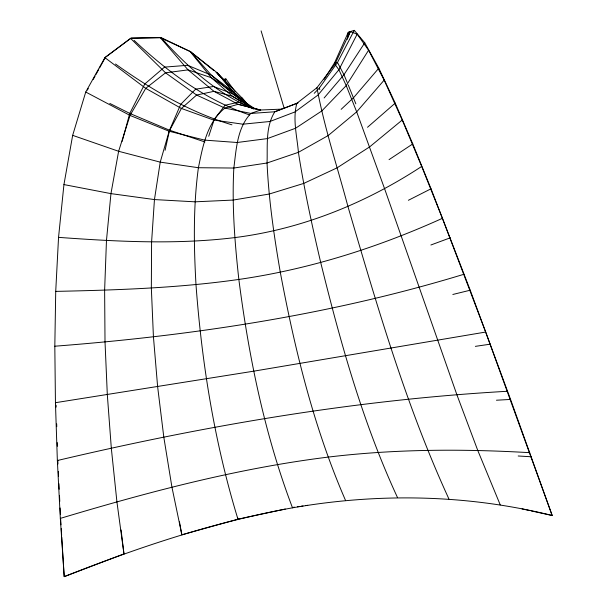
<?xml version="1.0" encoding="UTF-8"?>
<svg xmlns="http://www.w3.org/2000/svg" width="607" height="607" viewBox="0 0 607 607"><rect width="100%" height="100%" fill="white"/><g stroke="black" fill="none" stroke-linecap="round" stroke-linejoin="round"><path stroke-width="0.91" d="M324.13 79.365L334.723 62.498L348.297 32.232L354.276 30.35L364.769 42.801L378.821 68.174L395.225 103.129L412.775 143.927L431.038 188.785L470.22 290.207L510.563 399.436L552.18 515.495C467.344 494.409 378.48 492.801 292.506 507.831C214.028 521.937 138.206 547.393 64.205 576.65L60.328 518.386L57.354 460.523L55.442 402.699L54.82 346.21L55.723 291.383L58.545 237.367L63.94 184.581L72.658 135.353L85.739 92.036L104.897 57.65L130.649 38.453L160.377 37.748L190.021 51.398L217.253 72.81L241.927 97.841L248.824 105.603M347.325 39.349L348.297 32.232M531.178 510.889L552.18 515.495L485.668 332.052L442.404 218.323L421.698 166.424L402.236 120.019L384.155 80.132L368.578 50.237L357.166 34.159L350.247 31.587L334.889 64.259L316.945 87.719L296.846 103.304C292.468 119.374 297.073 136.143 298.409 152.327C304.19 189.407 312.188 226.092 320.739 262.626C340.451 342.667 362.766 422.593 397.517 497.581M165.081 150.293L169.543 130.209L180.704 104.374L195.629 89.168L213.543 86.498L232.496 93.713L254.781 108.736M122.128 141.401L129.777 113.403L144.732 84.024L164.505 67.111L187.677 65.306L211.418 75.222L234.12 92.385L250.577 106.961M208.732 136.264L214.294 119.23L225.045 105.284L238.521 102.151L257.58 109.662M224.962 81.505L225.842 78.872L223.133 79.509M347.765 38.021L350.247 31.587M357.166 34.159L338.903 69.744L318.045 95.018L295.017 111.916L269.978 121.483L242.891 124.192L213.52 120.019L181.41 108.456L145.726 88.356L104.897 57.65M354.276 30.35L337.477 62.483L319.373 88L314.236 93.303M87.362 90.124L88.265 88.478M93.25 79.411L95.064 76.118M95.974 74.471L98.691 69.524M99.601 67.878L105.489 57.172L131.241 37.862L161.007 37.535L190.53 51.709L213.899 70.617M368.578 50.237L346.218 85.602L321.793 110.96L295.503 128.274L267.338 138.601L237.14 142.501L204.597 140.111L169.171 131.249L130.027 115.429L85.739 92.036M364.769 42.801L343.964 74.699L324.123 97.97M378.821 68.174L353.532 97.719L341.134 109.343M384.155 80.132L356.688 111.855L328.205 135.543L298.409 152.327L267.05 162.995L233.839 168.04L198.398 167.722L160.225 162.13L118.615 151.287L72.658 135.353M367.516 127.273L395.225 103.129M402.236 120.019L369.671 146.864L337.037 167.866L303.682 183.443L269.167 194.05L233.065 200.075L194.984 201.828L154.451 199.566L110.952 193.625L63.94 184.581M389.049 159.633L412.775 143.927M421.698 166.424C365.452 203.33 301.74 229.196 234.772 237.595C176.242 244.773 117.166 241.601 58.545 237.367M408.382 200.287L431.038 188.785M442.404 218.323C377.63 247.595 309.304 269.28 238.847 279.44C178.2 288.09 116.893 290.085 55.723 291.383M298.098 102.902L274.804 111.779L250.843 113.433L224.871 108.092L196.615 95.056L165.536 72.817L130.649 38.453M296.846 103.304L274.804 111.779C265.297 127.007 267.672 145.877 267.05 162.995C268.726 199.673 274.076 236.032 280.282 272.179C294.903 350.072 313.849 427.707 345.595 500.563M430.879 245L450.265 237.823M281.481 109.139L260.6 110.004L250.843 113.433C237.056 128.024 236.305 149.216 233.839 168.04C231.836 205.257 234.75 242.466 238.847 279.44C248.855 357.106 264.629 434.468 292.506 507.831M60.328 518.386C148.047 492.072 236.958 468.414 328.023 457.117C394.937 449.036 462.496 448.763 529.714 452.67M463.96 274.258C331.043 314.805 193.125 335.55 54.82 346.21M285.282 509.03L237.99 519.182L181.827 534.782L179.482 521.876M452.83 294.478L470.22 290.207M57.354 460.523C205.272 425.59 355.573 399.854 507.467 391.272M485.668 332.052L253.703 371.18L55.442 402.699M475.364 346.354L490.327 344.169M292.695 507.444L294.57 507.179M297.384 506.777L299.259 506.511M301.133 506.246L303.007 505.972M305.814 505.578L307.688 505.312M496.45 400.218L510.563 399.436M518.188 455.994L531.246 456.768M522.05 508.886L529.357 510.487M260.699 110.11L238.096 104.29L213.937 91.331L188.041 69.881L160.377 37.748M260.6 110.004L238.096 104.29L224.871 108.092C206.904 122.538 202.799 146.408 198.398 167.722C193.155 206.486 193.792 245.676 195.985 284.637C201.873 363.995 214.65 443.08 237.974 519.258M231.942 124.814C189.68 112.265 151.219 89.449 115.497 64.016M204.916 141.955L169.543 130.209L129.777 113.403L109.784 103.418M249.538 114.928C205.583 99.988 167.638 71.831 134.071 40.358M253.992 109.108C217.245 94.07 187.26 66.687 161.007 37.535M252.489 107.796L232.284 96.187L211.266 77.666L190.021 51.398M241.897 102.188L232.284 96.187L213.937 91.331L196.615 95.056L181.41 108.456L169.171 131.249L160.225 162.13L154.451 199.566L151.591 242.011L151.34 288.067L153.419 336.619L157.63 386.712L163.829 437.298L171.925 487.11L181.827 534.684M250.516 107.014L232.496 93.713L211.418 75.222L190.53 51.709M216.084 72.392L222.693 78.91M248.604 105.838L233.794 92.856L211.266 77.666L188.041 69.881L165.536 72.817L145.726 88.356L130.027 115.429L118.615 151.287L110.952 193.625L106.468 240.455L104.632 290.116L105.011 341.673L107.318 394.702L111.339 448.467L116.923 501.883L123.957 553.888L64.205 576.65L61.755 537.081M246.844 104.996L233.794 92.856L217.253 72.81M247.398 105.588L234.12 92.385L222.458 79.145M223.975 80.245L229.12 85.587M217.549 73.568L220.614 77.051M241.927 97.841L247.937 104.958M334.889 64.259L338.903 69.744L346.218 85.602L356.688 111.855L384.572 188.671L457.01 395.104L477.777 450.462L500.244 504.88M225.842 78.872L235.144 91.604M448.922 498.977C405.772 405.104 377.03 305.549 347.978 206.653C337.469 167.084 324.442 128.001 316.945 87.719M347.151 82.37L343.964 74.699L337.477 62.483L334.723 62.498L334.806 64.274M348.221 84.934L355.839 103.827M261.109 30.881L284.114 108.069M319.373 88L319.798 89.73M237.549 517.354L237.99 519.182M121.074 529.941L123.98 554.009M60.647 519.182L60.996 524.835M61.231 528.598L61.641 535.199M57.794 460.296L57.976 464.036M58.333 471.51L58.56 476.184M58.925 483.658L59.19 489.265M59.509 495.805L59.774 501.412M60.093 507.96L60.404 514.501M56.102 405.226L56.155 407.092M56.679 423.891L56.762 426.691M57.248 442.564L57.361 446.297"/></g></svg>
